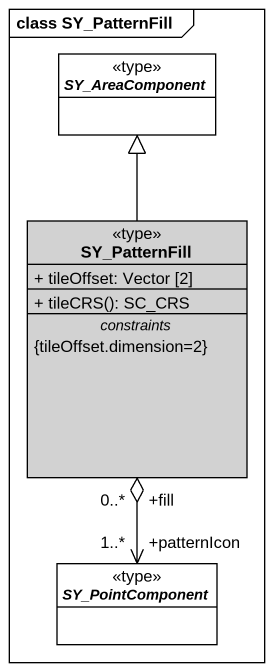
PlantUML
@startuml
mainframe class SY_PatternFill
hide circle
hide empty members
skinparam classAttributeIconSize 0
abstract class SY_AreaComponent <<type>> #FFFFFF
class SY_PatternFill <<type>> #D2D2D2 {
  + tileOffset: Vector [2]
  --
  + tileCRS(): SC_CRS
  -- constraints --
  {tileOffset.dimension=2}
}
abstract class SY_PointComponent <<type>> #FFFFFF
SY_PatternFill -up-|> SY_AreaComponent
SY_PointComponent "+patternIcon\n1..*" <-up-o "+fill\n0..*" SY_PatternFill
@enduml
